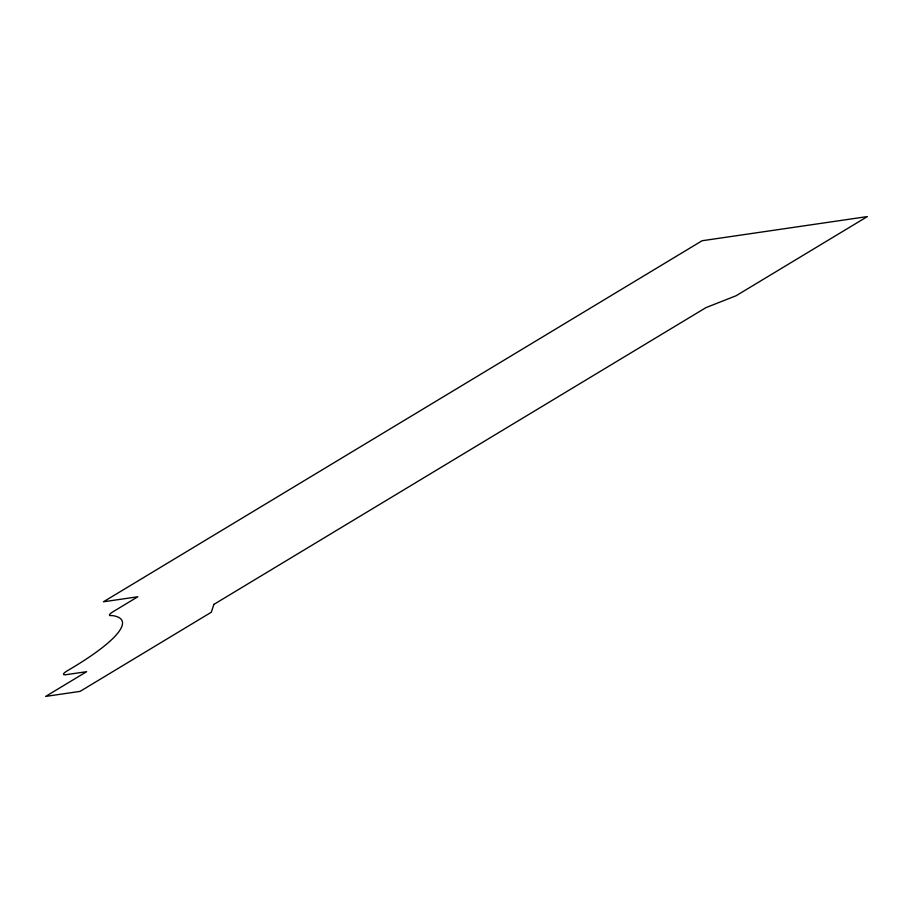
<?xml version="1.0" encoding="UTF-8"?>
<svg xmlns="http://www.w3.org/2000/svg" width="913" height="913" viewBox="0 0 913 913"><rect width="100%" height="100%" fill="white"/><g stroke="black" fill="none" stroke-linecap="round" stroke-linejoin="round"><path stroke-width="1.37" d="M213.916 604.372L211.291 612.246L80.082 691.381L45.65 696.414L86.655 671.683L65.998 674.707A11.629 2.214 -23.4 0 1 67.311 670.77A149.743 28.577 -23.4 0 0 111.945 615.533A11.629 2.214 -23.4 0 1 113.258 611.596L137.863 596.76L103.431 601.793L702.086 240.747L867.35 216.586L736.14 295.721L705.966 307.624L213.916 604.372"/></g></svg>
